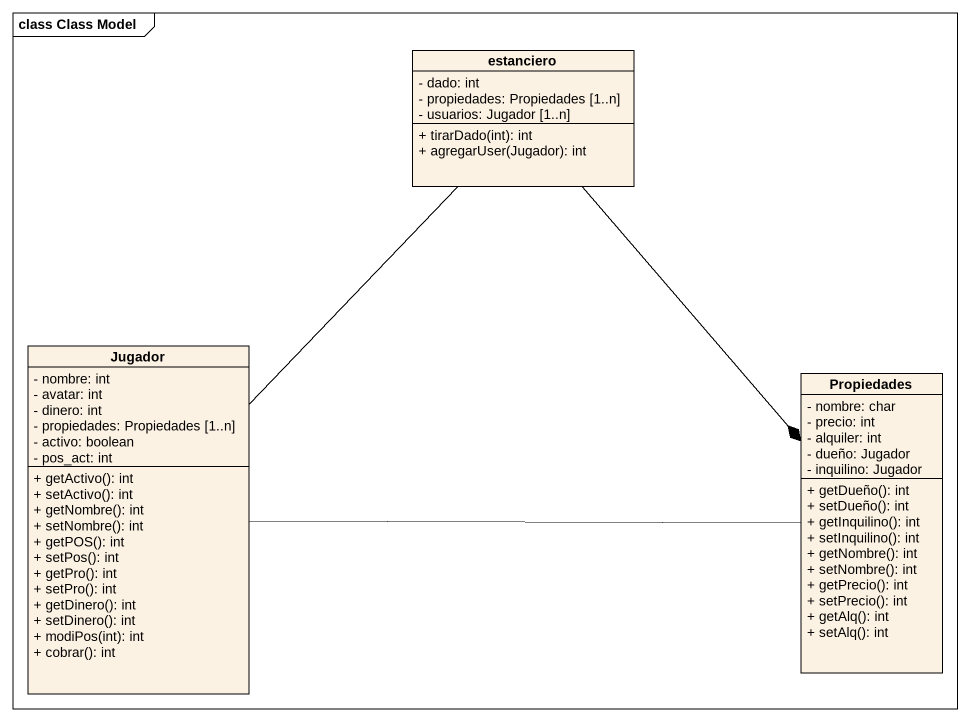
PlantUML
@startuml
mainframe class Class Model
hide circle
hide empty members
skinparam classAttributeIconSize 0
class estanciero {
  - dado: int
  - propiedades: Propiedades [1..n]
  - usuarios: Jugador [1..n]
  + tirarDado(int): int
  + agregarUser(Jugador): int
}
class Jugador {
  - nombre: int
  - avatar: int
  - dinero: int
  - propiedades: Propiedades [1..n]
  - activo: boolean
  - pos_act: int
  + getActivo(): int
  + setActivo(): int
  + getNombre(): int
  + setNombre(): int
  + getPOS(): int
  + setPos(): int
  + getPro(): int
  + setPro(): int
  + getDinero(): int
  + setDinero(): int
  + modiPos(int): int
  + cobrar(): int
}
class Propiedades {
  - nombre: char
  - precio: int
  - alquiler: int
  - dueño: Jugador
  - inquilino: Jugador
  + getDueño(): int
  + setDueño(): int
  + getInquilino(): int
  + setInquilino(): int
  + getNombre(): int
  + setNombre(): int
  + getPrecio(): int
  + setPrecio(): int
  + getAlq(): int
  + setAlq(): int
}
estanciero --* Propiedades
Jugador -up- estanciero
Jugador -right- Propiedades
@enduml
